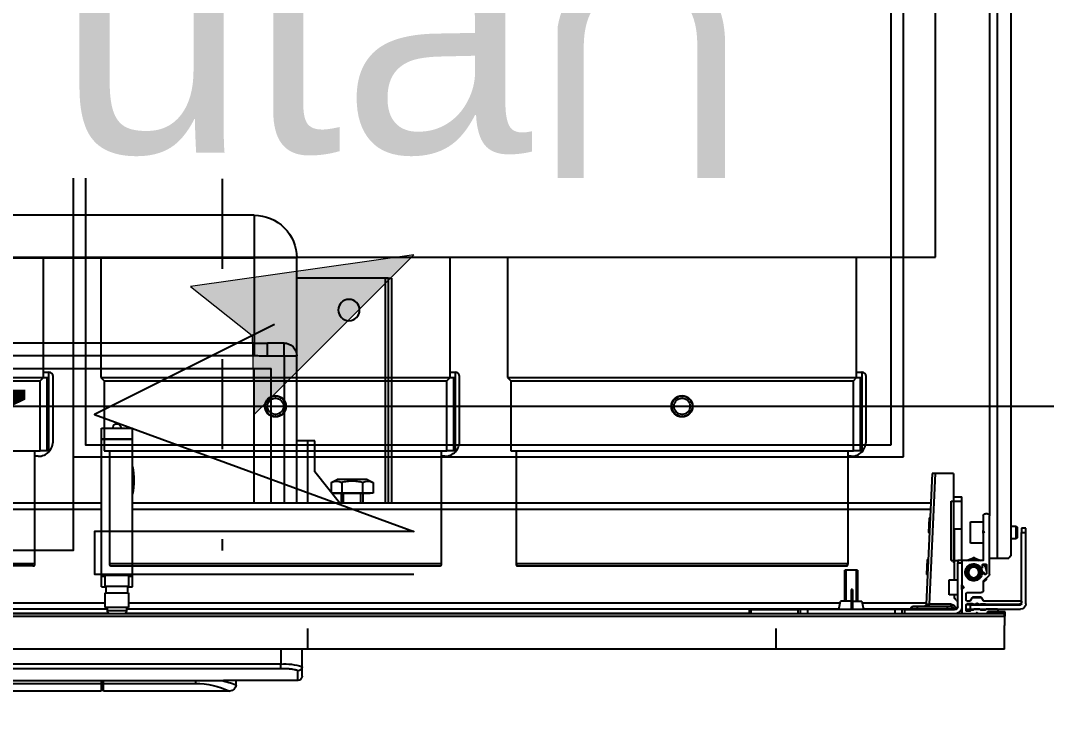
# Model space of a CAD drawing. Header units: millimetres. Extents: x 459337 to 526921, y -375392 to -289779.
# Drawn here: x 470349 to 470831, y -328695.9 to -328372.3 of the extents above; entities that cross this region are included whole.
import ezdxf
from ezdxf import colors
from ezdxf.entities.mleader import LeaderData, LeaderLine
from ezdxf.math import Vec2, Vec3

# ---------------------------------------------------------------- set-up
doc = ezdxf.new("R2010")
doc.units = ezdxf.units.MM
for name, pattern in [('prlm_ef', [0.165, 0.1, -0.065]), ('prlm_gaz', [36, 24, -3, 0, -3, 0, -3, 0, -3]), ('prlm_vmc', [0.282222, 0.141111, -0.141111])]:
    doc.linetypes.add(name, pattern=pattern)
doc.layers.add('_GAZELEC-BOITE INCORPO', color=36, linetype='Continuous', lineweight=18)
doc.layers.add('_GAZELEC-RESERVATION', color=1, linetype='Continuous', lineweight=18)
for name, color, linetype in [('_GAZELEC-EAU CHAUDE', 1, 'Continuous'), ('prlm-CHAUFF', 30, 'Continuous'), ('prlm-EAU-EF', 161, 'Continuous'), ('prlm-ELEC-CFO', 201, 'Continuous'), ('prlm-GAZ', 20, 'Continuous'), ('prlm-MOD', 64, 'Continuous')]:
    doc.layers.add(name, color=color, linetype=linetype)
doc.styles.add('Arial', font='arial.ttf')
doc.styles.add('prlm-chauff', font='trebucbi.ttf', dxfattribs={"height": 18})
doc.styles.add('prlm-elec-cfo', font='comic.ttf', dxfattribs={"height": 12})
doc.styles.get("Standard").update_dxf_attribs({"font": 'arial.ttf'})
doc.dimstyles.new('200', dxfattribs={"dimtxt": 150, "dimasz": 25, "dimexe": 50, "dimexo": 50, "dimgap": 20, "dimtad": 1, "dimdec": 0, "dimlfac": 0.1, "dimdsep": 46, "dimtxsty": 'Arial', "dimblk1": 'DOTBLANK', "dimblk2": 'DOTBLANK', "dimsah": 1, "dimcen": 25, "dimclrd": 5, "dimclre": 5, "dimadec": 0, "dimazin": 0, "dimtfac": 1, "dimtdec": 0, "dimtmove": 0, "dimatfit": 3, "dimldrblk": 'DOTBLANK', "dimfxl": 50, "dimtolj": 1, "dimtzin": 0, "dimarcsym": 0})

# ---------------------------------------------------------------- blocks, each defined once
blk = doc.blocks.new('MTI900_Alu_390')
at = {"layer": 'prlm-MOD', "color": 1, "linetype": 'Continuous'}
for p, q in [((-4.405, -0.415), (-4.405, -3.465)), ((-4.34, -0.405), (-4.34, -3.475)), ((-4.305, -0.6), (-4.305, -3.277)), ((-0.85, -1.865), (0.85, -1.865)), ((-0.85, -1.865), (-0.85, -2.065)), ((-1.05, -2.525), (-1.05, -2.065)), ((-1.05, -2.065), (-0.85, -2.065)), ((0.85, -2.065), (-0.85, -2.065)), ((-0.85, -2.065), (-0.85, -2.465)), ((-1.495, -2.16), (-1.495, -3.215)), ((-1.48, -2.16), (-1.495, -2.16)), ((-1.48, -2.16), (-1.48, -3.215)), ((-1.48, -2.16), (-1.465, -2.16)), ((-1.465, -2.16), (-1.05, -2.16)), ((-1.465, -2.16), (-1.465, -3.215)), ((-0.99, -2.465), (-0.9124, -2.465)), ((-0.99, -2.525), (-0.99, -2.465)), ((-0.85, -2.465), (-0.9124, -2.465)), ((-0.9124, -2.525), (-0.9124, -2.465)), ((-0.85, -2.465), (0.85, -2.465)), ((-0.85, -2.465), (-0.85, -2.5242)), ((-1.05, -3.215), (-1.05, -2.525)), ((-0.99, -2.525), (-1.05, -2.525)), ((-0.99, -2.525), (-0.99, -3.215)), ((-0.9124, -2.525), (-0.99, -2.525)), ((0.85, -2.5242), (-0.85, -2.5242)), ((0.93, -2.585), (-0.93, -2.585)), ((-0.93, -3.215), (-0.93, -2.585)), ((-0.85, -3.215), (-0.85, -2.585)), ((-0.2775, -2.915), (-0.2775, -2.865)), ((-0.1325, -2.865), (-0.2775, -2.865)), ((-0.1325, -2.915), (-0.1325, -2.865)), ((-1.1342, -2.925), (-1.1, -2.925)), ((-1.1342, -3.0705), (-1.1342, -2.925)), ((-1.1, -2.925), (-1.1, -3.215)), ((-1.1, -2.925), (-1.05, -2.925)), ((-0.1325, -2.915), (-0.2775, -2.915)), ((-0.2775, -2.9175), (-0.2775, -2.915)), ((-0.2775, -2.9175), (-0.1325, -2.9175)), ((-0.2775, -3.5575), (-0.2775, -2.9175)), ((-0.1325, -2.9175), (-0.1325, -2.915)), ((-0.1325, -3.5575), (-0.1325, -2.9175)), ((-4.1351, -3.077), (-4.136, -3.497)), ((-4.1351, -3.077), (-4.05, -3.077)), ((-4.0221, -3.692), (-4.05, -3.077)), ((-4.05, -3.077), (-4.035, -3.077)), ((-4.035, -3.077), (-4.0071, -3.6913)), ((-1.2504, -3.215), (-1.1342, -3.0705)), ((-1.38, -3.106), (-1.4081, -3.1204)), ((-1.4081, -3.1204), (-1.4081, -3.17)), ((-1.38, -3.106), (-1.24, -3.106)), ((-1.3591, -3.1204), (-1.3591, -3.17)), ((-1.2609, -3.1204), (-1.2609, -3.17)), ((-1.2119, -3.1204), (-1.24, -3.106)), ((-1.2119, -3.1204), (-1.2119, -3.1671)), ((-1.4081, -3.17), (-1.3836, -3.17)), ((-1.395, -3.17), (-1.395, -3.172)), ((-1.395, -3.172), (-1.225, -3.172)), ((-1.3836, -3.17), (-1.3591, -3.17)), ((-1.36, -3.172), (-1.36, -3.215)), ((-1.3591, -3.17), (-1.31, -3.17)), ((-1.3508, -3.215), (-1.3508, -3.172)), ((-1.31, -3.17), (-1.2609, -3.17)), ((-1.2692, -3.215), (-1.2692, -3.172)), ((-1.2609, -3.17), (-1.2364, -3.17)), ((-1.26, -3.215), (-1.26, -3.172)), ((-1.2364, -3.17), (-1.2142, -3.17)), ((-1.225, -3.172), (-1.225, -3.17)), ((-4.175, -3.207), (-4.175, -3.187)), ((-4.1353, -3.187), (-4.175, -3.187)), ((-4.175, -3.337), (-4.175, -3.207)), ((-4.125, -3.207), (-4.175, -3.207)), ((-4.125, -3.487), (-4.125, -3.207)), ((-0.2775, -3.215), (-4.0287, -3.215)), ((4.0287, -3.215), (-0.1325, -3.215)), ((-4.305, -3.5528), (-4.305, -3.277)), ((-4.295, -3.267), (-4.285, -3.267)), ((-4.275, -3.277), (-4.275, -3.3458)), ((-0.2775, -3.245), (-4.0274, -3.245)), ((4.0274, -3.245), (-0.1325, -3.245)), ((-4.43, -3.325), (-4.435, -3.33)), ((-4.43, -3.385), (-4.43, -3.325)), ((-4.405, -3.325), (-4.43, -3.325)), ((-4.215, -3.305), (-4.275, -3.305)), ((-4.215, -3.405), (-4.215, -3.305)), ((-4.0205, -3.2854), (-4.0255, -3.2857)), ((-4.0205, -3.2854), (-4.0173, -3.3556)), ((-4.475, -3.355), (-4.475, -3.335)), ((-4.475, -3.335), (-4.455, -3.335)), ((-4.475, -3.69), (-4.475, -3.355)), ((-4.455, -3.355), (-4.475, -3.355)), ((-4.455, -3.335), (-4.455, -3.355)), ((-4.455, -3.69), (-4.455, -3.355)), ((-4.435, -3.33), (-4.435, -3.38)), ((-4.2759, -3.3479), (-4.2779, -3.3499)), ((-4.2779, -3.3541), (-4.2759, -3.3561)), ((-4.275, -3.3582), (-4.275, -3.3458)), ((-4.275, -3.3582), (-4.275, -3.484)), ((-4.175, -3.487), (-4.175, -3.337)), ((-4.14, -3.337), (-4.175, -3.337)), ((-4.14, -3.487), (-4.14, -3.337)), ((-4.0223, -3.3558), (-4.0173, -3.3556)), ((-4.435, -3.38), (-4.43, -3.385)), ((-4.43, -3.385), (-4.405, -3.385)), ((-4.275, -3.405), (-4.215, -3.405)), ((-4.405, -3.465), (-4.395, -3.475)), ((-4.34, -3.475), (-4.395, -3.475)), ((-4.305, -3.475), (-4.34, -3.475)), ((-4.29, -3.5066), (-4.2854, -3.504)), ((-4.29, -3.507), (-4.29, -3.549)), ((-4.274, -3.504), (-4.287, -3.504)), ((-4.272, -3.487), (-4.178, -3.487)), ((-4.271, -3.518), (-4.271, -3.507)), ((-4.24, -3.4778), (-4.23, -3.472)), ((-4.23, -3.472), (-4.22, -3.4778)), ((-4.175, -3.49), (-4.175, -3.487)), ((-4.175, -3.487), (-4.155, -3.487)), ((-4.175, -3.49), (-4.175, -3.6008)), ((-4.155, -3.497), (-4.175, -3.497)), ((-4.14, -3.487), (-4.155, -3.487)), ((-4.155, -3.487), (-4.155, -3.497)), ((-4.155, -3.702), (-4.155, -3.497)), ((-4.125, -3.487), (-4.14, -3.487)), ((-4.14, -3.577), (-4.14, -3.487)), ((-4.136, -3.497), (-4.14, -3.4972)), ((-4.0116, -3.4816), (-4.0166, -3.4819)), ((-4.0116, -3.4816), (-4.0084, -3.5518)), ((-4.2769, -3.5821), (-4.3041, -3.5549)), ((-4.287, -3.552), (-4.282, -3.552)), ((-4.279, -3.549), (-4.279, -3.545)), ((-4.276, -3.542), (-4.2729, -3.542)), ((-4.2657, -3.521), (-4.268, -3.521)), ((-4.195, -3.5614), (-4.195, -3.5226)), ((-4.0134, -3.552), (-4.0084, -3.5518)), ((-3.685, -3.532), (-3.625, -3.532)), ((-3.685, -3.532), (-3.685, -3.677)), ((-3.6789, -3.677), (-3.6789, -3.532)), ((-3.6311, -3.677), (-3.6311, -3.532)), ((-3.625, -3.677), (-3.625, -3.532)), ((-0.2775, -3.5575), (-0.1325, -3.5575)), ((-0.2775, -3.56), (-0.2775, -3.5575)), ((-0.2775, -3.61), (-0.2775, -3.56)), ((-0.26, -3.56), (-0.2775, -3.56)), ((-0.26, -3.5575), (-0.26, -3.6075)), ((-0.15, -3.6075), (-0.15, -3.5575)), ((-0.1325, -3.56), (-0.15, -3.56)), ((-0.1325, -3.56), (-0.1325, -3.5575)), ((-0.1325, -3.61), (-0.1325, -3.56)), ((-4.2906, -3.577), (-4.2906, -3.5684)), ((-4.2806, -3.5828), (-4.2906, -3.577)), ((-4.276, -3.627), (-4.276, -3.5842)), ((-4.1759, -3.6029), (-4.1829, -3.6099)), ((-4.1829, -3.6141), (-4.1759, -3.6211)), ((-4.175, -3.6232), (-4.175, -3.6008)), ((-4.115, -3.577), (-4.155, -3.577)), ((-4.115, -3.647), (-4.115, -3.577)), ((-0.255, -3.61), (-0.2775, -3.61)), ((-0.15, -3.6075), (-0.26, -3.6075)), ((-0.255, -3.6075), (-0.255, -3.6375)), ((-0.155, -3.6375), (-0.155, -3.6075)), ((-0.1325, -3.61), (-0.155, -3.61)), ((-4.198, -3.637), (-4.266, -3.637)), ((-4.2654, -3.662), (-4.2246, -3.662)), ((-4.263, -3.657), (-4.265, -3.659)), ((-4.225, -3.659), (-4.265, -3.659)), ((-4.265, -3.659), (-4.265, -3.662)), ((-4.227, -3.657), (-4.263, -3.657)), ((-4.2607, -3.657), (-4.2607, -3.662)), ((-4.2293, -3.657), (-4.2293, -3.662)), ((-4.225, -3.659), (-4.227, -3.657)), ((-4.225, -3.662), (-4.225, -3.659)), ((-4.195, -3.674), (-4.195, -3.64)), ((-4.175, -3.6232), (-4.175, -3.734)), ((-4.155, -3.647), (-4.115, -3.647)), ((-4.14, -3.6567), (-4.14, -3.647)), ((-3.66, -3.6225), (-3.655, -3.6225)), ((-3.66, -3.6225), (-3.66, -3.6361)), ((-3.66, -3.6361), (-3.655, -3.6361)), ((-3.66, -3.6361), (-3.66, -3.717)), ((-3.655, -3.6225), (-3.655, -3.6361)), ((-3.655, -3.6361), (-3.655, -3.717)), ((-0.15, -3.6375), (-0.26, -3.6375)), ((-0.26, -3.6375), (-0.26, -3.7075)), ((-0.15, -3.7075), (-0.15, -3.6375)), ((-4.455, -3.682), (-4.455, -3.68)), ((-4.452, -3.677), (-4.2791, -3.677)), ((-4.215, -3.695), (-4.45, -3.695)), ((-4.2855, -3.692), (-4.445, -3.692)), ((-4.2653, -3.69), (-4.2827, -3.69)), ((-4.2766, -3.6757), (-4.2679, -3.6633)), ((-4.265, -3.69), (-4.265, -3.695)), ((-4.2521, -3.692), (-4.2625, -3.692)), ((-4.2607, -3.69), (-4.2607, -3.695)), ((-4.2471, -3.6871), (-4.2521, -3.692)), ((-4.2379, -3.692), (-4.2429, -3.6871)), ((-4.228, -3.692), (-4.2379, -3.692)), ((-4.2293, -3.69), (-4.2293, -3.695)), ((-4.2252, -3.69), (-4.198, -3.69)), ((-4.225, -3.695), (-4.225, -3.69)), ((-4.2221, -3.6633), (-4.2134, -3.6757)), ((-4.215, -3.715), (-4.215, -3.695)), ((-4.215, -3.695), (-4.195, -3.695)), ((-4.2109, -3.677), (-4.198, -3.677)), ((-4.195, -3.722), (-4.195, -3.693)), ((-4.125, -3.692), (-4.0221, -3.692)), ((-4.125, -3.702), (-4.125, -3.692)), ((-4.125, -3.702), (-4.105, -3.702)), ((-4.105, -3.702), (-3.965, -3.702)), ((-4.105, -3.702), (-4.105, -3.712)), ((-4.0071, -3.6913), (-4.0221, -3.692)), ((-4.022, -3.6925), (-4.0221, -3.692)), ((-3.7066, -3.685), (-4.0074, -3.685)), ((-4.0071, -3.6913), (-4.007, -3.6925)), ((-3.965, -3.702), (-3.945, -3.702)), ((-3.965, -3.702), (-3.965, -3.712)), ((-3.705, -3.677), (-3.713, -3.717)), ((-3.66, -3.677), (-3.705, -3.677)), ((-3.655, -3.677), (-3.605, -3.677)), ((-3.597, -3.717), (-3.605, -3.677)), ((-0.26, -3.685), (-3.6034, -3.685)), ((-0.26, -3.7075), (-0.15, -3.7075)), ((-0.25, -3.7075), (-0.25, -3.7225)), ((-0.16, -3.7225), (-0.16, -3.7075)), ((3.6044, -3.685), (-0.15, -3.685)), ((-4.215, -3.715), (-4.45, -3.715)), ((-4.378, -3.747), (-4.378, -3.727)), ((-4.378, -3.727), (-4.298, -3.727)), ((-4.375, -3.747), (-4.378, -3.747)), ((-4.375, -3.737), (4.375, -3.737)), ((-4.375, -3.747), (-4.375, -3.737)), ((4.375, -3.747), (-4.375, -3.747)), ((-4.375, -3.747), (-4.375, -3.792)), ((-4.345, -3.724), (-4.345, -3.718)), ((-4.342, -3.715), (-4.2885, -3.715)), ((-4.298, -3.727), (-4.342, -3.727)), ((-4.298, -3.727), (-4.298, -3.737)), ((-4.295, -3.734), (-4.295, -3.73)), ((-4.2826, -3.72), (-4.2654, -3.72)), ((-4.2651, -3.7161), (-4.269, -3.72)), ((-4.2618, -3.7161), (-4.2651, -3.7161)), ((-4.2595, -3.715), (-4.231, -3.715)), ((-4.2471, -3.7321), (-4.2521, -3.737)), ((-4.2414, -3.7335), (-4.2486, -3.7335)), ((-4.2379, -3.737), (-4.2429, -3.7321)), ((-4.2249, -3.7161), (-4.2287, -3.7161)), ((-4.2251, -3.72), (-4.215, -3.72)), ((-4.221, -3.72), (-4.2249, -3.7161)), ((-4.195, -3.715), (-4.215, -3.715)), ((-4.215, -3.72), (-4.215, -3.722)), ((-4.212, -3.725), (-4.198, -3.725)), ((-4.175, -3.737), (-4.175, -3.734)), ((-4.165, -3.737), (-4.165, -3.7265)), ((-3.9067, -3.717), (-4.14, -3.717)), ((-4.135, -3.717), (-4.135, -3.712)), ((-4.105, -3.712), (-4.135, -3.712)), ((-4.105, -3.712), (-4.105, -3.717)), ((-3.965, -3.712), (-4.105, -3.712)), ((-3.965, -3.717), (-3.965, -3.712)), ((-3.935, -3.712), (-3.965, -3.712)), ((-3.935, -3.712), (-3.935, -3.717)), ((-3.935, -3.715), (-3.7126, -3.715)), ((-3.9067, -3.737), (-3.9067, -3.717)), ((-3.9067, -3.717), (-3.8932, -3.717)), ((-3.8932, -3.717), (-3.86, -3.717)), ((-3.8932, -3.717), (-3.8932, -3.737)), ((-3.86, -3.717), (-3.45, -3.717)), ((-3.86, -3.717), (-3.86, -3.737)), ((-3.5974, -3.715), (-0.25, -3.715)), ((-3.45, -3.717), (-3.45, -3.737)), ((-3.45, -3.717), (-3.4168, -3.717)), ((-3.4168, -3.737), (-3.4168, -3.717)), ((-3.4168, -3.717), (-3.4033, -3.717)), ((-3.185, -3.717), (-3.4033, -3.717)), ((-3.4033, -3.717), (-3.4033, -3.737)), ((-3.185, -3.717), (-3.175, -3.717)), ((-3.185, -3.737), (-3.185, -3.717)), ((-3.175, -3.717), (-3.175, -3.737)), ((-3.175, -3.735), (-0.2433, -3.735)), ((-0.25, -3.7225), (-0.16, -3.7225)), ((-0.1667, -3.735), (3.175, -3.735)), ((-0.16, -3.715), (3.5984, -3.715)), ((-4.375, -3.902), (-4.375, -3.792)), ((-4.375, -3.902), (4.375, -3.902)), ((-1.075, -3.9853), (-1.075, -3.902)), ((-0.975, -3.902), (-0.975, -3.973)), ((-1.075, -4.03), (-1.075, -3.9853)), ((-0.975, -3.973), (0.975, -3.973)), ((-0.975, -3.9928), (-0.975, -3.973)), ((0.975, -3.9928), (-0.975, -3.9928)), ((-1.055, -4.05), (-1.055, -4.0051)), ((-1.055, -4.05), (-0.706, -4.05)), ((-0.765, -4.07), (-0.765, -4.05)), ((0.576, -4.0497), (-0.576, -4.0497)), ((-0.574, -4.0497), (-0.574, -4.0634)), ((-0.1416, -4.0634), (-0.574, -4.0634)), ((-0.1416, -4.0634), (-0.1416, -4.0497)), ((-0.1416, -4.1), (-0.1416, -4.0634)), ((-0.1307, -4.0497), (-0.1307, -4.0634)), ((0.574, -4.0634), (-0.1307, -4.0634)), ((-0.1307, -4.0634), (-0.1307, -4.1)), ((-0.735, -4.1), (-0.735, -4.1)), ((-0.735, -4.1), (-0.1416, -4.1)), ((-0.1307, -4.1), (0.735, -4.1))]:
    blk.add_line(p, q, dxfattribs=at)
at = {"layer": 'prlm-MOD', "color": 1, "ltscale": 50}
for points in [[(-3.3, -3.8058), (-3.3, -3.902)], [(-1.1, -3.8058), (-1.1, -3.902)]]:
    blk.add_lwpolyline(points, dxfattribs=at)
at = {"layer": 'prlm-MOD', "color": 1, "linetype": 'Continuous'}
for centre, radius in [((-1.295, -2.31), 0.05), ((-4.23, -3.542), 0.035), ((-4.23, -3.542), 0.03), ((-4.23, -3.542), 0.025)]:
    blk.add_circle(centre, radius, dxfattribs=at)
for centre, radius, start, end in [((-0.85, -2.065), 0.2, 90, 180), ((-0.99, -2.525), 0.06, 90, 180), ((-0.205, -2.865), 0.02, 0, 180), ((0, -3.11), 0.285, 166.8264, 193.1736), ((-1.3836, -3.1624), 0.0487, 59.7422, 120.2578), ((-1.2364, -3.1624), 0.0487, 59.7422, 120.2578), ((-4.295, -3.277), 0.01, 90, 180), ((-4.285, -3.277), 0.01, 0, 90), ((-4.2758, -3.352), 0.003, 135, 225), ((-4.278, -3.3458), 0.003, 315, 0), ((-4.278, -3.3582), 0.003, 0, 45), ((-4.287, -3.507), 0.003, 90, 180), ((-4.23, -3.542), 0.06, 140.7035, 188.509), ((-4.23, -3.542), 0.065, 144.2242, 157.3801), ((-4.272, -3.484), 0.003, 180, 270), ((-4.274, -3.507), 0.003, 0, 90), ((-4.268, -3.518), 0.003, 180, 270), ((-4.23, -3.542), 0.04, 184.0006, 146.0728), ((-4.23, -3.542), 0.065, 57.7958, 122.2042), ((-4.23, -3.542), 0.06, 66.4435, 113.5565), ((-4.178, -3.49), 0.003, 0, 90), ((-4.302, -3.5528), 0.003, 180, 225), ((-4.287, -3.549), 0.003, 180, 270), ((-4.282, -3.549), 0.003, 270, 0), ((-4.276, -3.545), 0.003, 90, 180), ((-4.2729, -3.545), 0.003, 4.0006, 90), ((-4.23, -3.542), 0.04, 146.0728, 184.0006), ((-4.2657, -3.518), 0.003, 270, 326.0728), ((-4.23, -3.542), 0.065, 206.162, 224.9525), ((-4.279, -3.5842), 0.003, 0, 45), ((-4.1808, -3.612), 0.003, 135, 225), ((-4.178, -3.6008), 0.003, 315, 0), ((-4.266, -3.627), 0.01, 180, 270), ((-4.2654, -3.665), 0.003, 90, 145.008), ((-4.2246, -3.665), 0.003, 34.992, 90), ((-4.198, -3.64), 0.003, 0, 90), ((-4.178, -3.6232), 0.003, 0, 45), ((-4.16, -3.6567), 0.02, 309.8841, 0), ((-4.45, -3.69), 0.025, 180, 270), ((-4.452, -3.68), 0.003, 90, 180), ((-4.445, -3.682), 0.01, 180, 270), ((-4.45, -3.69), 0.005, 180, 270), ((-4.2827, -3.693), 0.003, 90, 160.5288), ((-4.2791, -3.674), 0.003, 270, 325.008), ((-4.2653, -3.693), 0.003, 19.4712, 90), ((-4.245, -3.6892), 0.003, 45, 135), ((-4.2252, -3.693), 0.003, 90, 160.5288), ((-4.2109, -3.674), 0.003, 214.992, 270), ((-4.198, -3.674), 0.003, 270, 0), ((-4.198, -3.693), 0.003, 0, 90), ((-4.14, -3.702), 0.035, 180, 270), ((-4.1151, -3.7104), 0.05, 129.8841, 142.9139), ((-4.14, -3.702), 0.015, 180, 270), ((-4.125, -3.712), 0.02, 90, 192.412), ((-4.125, -3.712), 0.01, 90, 180), ((-3.997, -3.692), 0.01, 182.6026, 270), ((-3.945, -3.712), 0.01, 0, 90), ((-4.342, -3.718), 0.003, 90, 180), ((-4.342, -3.724), 0.003, 180, 270), ((-4.298, -3.73), 0.003, 0, 90), ((-4.292, -3.734), 0.003, 180, 270), ((-4.2885, -3.718), 0.003, 9.5941, 90), ((-4.2826, -3.717), 0.003, 189.5941, 270), ((-4.2654, -3.717), 0.003, 270, 350.4059), ((-4.275, -3.715), 0.01, 353.9388, 0), ((-4.2595, -3.718), 0.003, 90, 170.4059), ((-4.245, -3.7342), 0.003, 45, 135), ((-4.231, -3.718), 0.003, 9.5941, 90), ((-4.2251, -3.717), 0.003, 189.5941, 270), ((-4.215, -3.715), 0.01, 180, 186.0612), ((-4.212, -3.722), 0.003, 180, 270), ((-4.198, -3.722), 0.003, 270, 0), ((-4.178, -3.734), 0.003, 270, 0), ((-0.235, -3.7225), 0.015, 180, 255.1649), ((-0.175, -3.7225), 0.015, 284.8351, 0), ((-0.9965, -4.212), 0.2399, 84.8699, 109.1091), ((-1.055, -4.03), 0.02, 180, 270), ((-0.5689, -4.6164), 0.5805, 102.5837, 109.7412), ((-0.735, -4.07), 0.03, 180, 270), ((-0.5689, -4.4578), 0.3944, 90.7355, 114.8981)]:
    blk.add_arc(centre, radius, start, end, dxfattribs=at)
for centre, major_axis, ratio, start_param, end_param in [((-4.022, -3.6931), (0.015, 0.0007), 0.045361, 0, 1.568734), ((-3.997, -3.692), (0.025, 0), 0.4, 3.187016, 4.712389), ((-1.055, -3.9853), (0.02, 0), 0.989815, 3.141593, 4.712389)]:
    blk.add_ellipse(centre, major_axis=major_axis, ratio=ratio, start_param=start_param, end_param=end_param, dxfattribs=at)
for points, knots in [([(-0.85, -2.5242), (-0.8604, -2.5242), (-0.8708, -2.5243), (-0.8916, -2.5247), (-0.902, -2.525), (-0.9124, -2.525)], [0, 0, 0, 0, 0.5, 0.5, 1, 1, 1, 1]), ([(-1.3591, -3.1204), (-1.3511, -3.1183), (-1.343, -3.1166), (-1.3306, -3.1149), (-1.3265, -3.1144), (-1.3182, -3.1138), (-1.3141, -3.1137), (-1.3017, -3.1137), (-1.2935, -3.1143), (-1.2772, -3.1166), (-1.269, -3.1183), (-1.2609, -3.1204)], [0, 0, 0, 0, 0.25, 0.25, 0.375, 0.375, 0.5, 0.5, 0.75, 0.75, 1, 1, 1, 1]), ([(-0.975, -3.9928), (-0.9803, -3.9928), (-0.9856, -3.9929), (-0.996, -3.9932), (-1.0011, -3.9934), (-1.0083, -3.9939), (-1.0107, -3.9941), (-1.0153, -3.9945), (-1.0176, -3.9947), (-1.0241, -3.9955), (-1.0281, -3.996), (-1.0355, -3.9972), (-1.0388, -3.9978), (-1.0446, -3.9991), (-1.047, -3.9998), (-1.05, -4.0009), (-1.0509, -4.0013), (-1.0524, -4.0021), (-1.053, -4.0024), (-1.0545, -4.0036), (-1.055, -4.0043), (-1.055, -4.0051)], [0, 0, 0, 0, 0.125, 0.125, 0.25, 0.25, 0.3125, 0.3125, 0.375, 0.375, 0.5, 0.5, 0.625, 0.625, 0.75, 0.75, 0.8125, 0.8125, 0.875, 0.875, 1, 1, 1, 1]), ([(-0.576, -4.0497), (-0.5891, -4.0497), (-0.6021, -4.0497), (-0.6211, -4.0498), (-0.6274, -4.0498), (-0.6399, -4.0498), (-0.6461, -4.0498), (-0.6642, -4.0499), (-0.6756, -4.0499), (-0.6918, -4.05), (-0.6971, -4.05), (-0.7038, -4.05), (-0.7053, -4.05), (-0.7068, -4.05)], [0, 0, 0, 0, 0.125, 0.125, 0.1875, 0.1875, 0.25, 0.25, 0.375, 0.375, 0.4375, 0.4375, 0.4568651, 0.4568651, 0.4568651, 0.4568651])]:
    blk.add_open_spline(points, degree=3, knots=knots, dxfattribs=at)
blk = doc.blocks.new('xi.thema+')
at = {"layer": 'prlm-CHAUFF', "color": 7, "linetype": 'prlm_vmc', "ltscale": 30}
blk.add_lwpolyline([(-27.9, 0), (-27.9, 34.4)], dxfattribs=at)
at = {"layer": 'prlm-CHAUFF', "color": 0}
blk.add_lwpolyline([(-20.9, 0), (-20.9, 34.4), (20.9, 34.4), (20.9, 0)], close=True, dxfattribs=at)
at = {"layer": 'prlm-CHAUFF', "color": 0, "insert": (0, 25.539), "char_height": 8, "width": 7.19706, "attachment_point": 5, "style": 'prlm-chauff'}
blk.add_mtext('thema+', dxfattribs=at)
blk = doc.blocks.new('xi.uta-yzen-g')
at = {"layer": 'prlm-CHAUFF', "ltscale": 50}
for p, q in [((-36.4, 35.02), (-20.8, 35.02)), ((-36.4, 35.02), (-36.4, 29.72)), ((-20.9, 35.12), (-36.3, 35.12)), ((-20.8, 29.72), (-20.8, 35.02)), ((-17.3, 35.02), (-1.7, 35.02)), ((-17.3, 35.02), (-17.3, 29.72)), ((-1.8, 35.12), (-17.2, 35.12)), ((-1.7, 29.72), (-1.7, 35.02)), ((1.8, 35.02), (17.4, 35.02)), ((1.8, 35.02), (1.8, 29.72)), ((1.9, 35.12), (17.3, 35.12)), ((-36.55, 29.97), (-36.4, 29.97)), ((-17.45, 29.97), (-17.3, 29.97)), ((1.65, 29.97), (1.8, 29.97)), ((-37.056, 29.72), (-36.65, 29.72)), ((-37.056, 29.72), (-37.056, 26.02)), ((-37, 29.72), (-37, 26.27)), ((-36.98, 29.72), (-36.98, 26.27)), ((-20.55, 29.72), (-36.65, 29.72)), ((-36.65, 29.72), (-36.65, 26.42)), ((-20.55, 26.42), (-20.55, 29.72)), ((-17.956, 29.72), (-17.55, 29.72)), ((-17.956, 29.72), (-17.956, 26.02)), ((-17.9, 29.72), (-17.9, 26.27)), ((-17.88, 29.72), (-17.88, 26.27)), ((-1.45, 29.72), (-17.55, 29.72)), ((-17.55, 29.72), (-17.55, 26.42)), ((-1.45, 26.42), (-1.45, 29.72)), ((1.144, 29.72), (1.55, 29.72)), ((1.144, 29.72), (1.144, 26.02)), ((1.2, 29.72), (1.2, 26.27)), ((1.22, 29.72), (1.22, 26.27)), ((17.65, 29.72), (1.55, 29.72)), ((1.55, 29.72), (1.55, 26.42)), ((-37.25, 29.216), (-37.25, 26.22)), ((-18.15, 29.216), (-18.15, 26.22)), ((0.95, 29.216), (0.95, 26.22)), ((-37, 28.42), (-36.98, 28.42)), ((-36.98, 28.07), (-37, 28.07)), ((-17.9, 28.42), (-17.88, 28.42)), ((-17.88, 28.07), (-17.9, 28.07)), ((1.2, 28.42), (1.22, 28.42)), ((1.22, 28.07), (1.2, 28.07)), ((-37, 27.693), (-36.98, 27.693)), ((-17.9, 27.693), (-17.88, 27.693)), ((1.2, 27.693), (1.22, 27.693)), ((-36.98, 27.343), (-37, 27.343)), ((-37, 27.293), (-36.98, 27.293)), ((-36.98, 27.193), (-37, 27.193)), ((-17.88, 27.343), (-17.9, 27.343)), ((-17.9, 27.293), (-17.88, 27.293)), ((-17.88, 27.193), (-17.9, 27.193)), ((1.22, 27.343), (1.2, 27.343)), ((1.2, 27.293), (1.22, 27.293)), ((1.22, 27.193), (1.2, 27.193)), ((-36.98, 26.27), (-37, 26.27)), ((-36.8, 26.27), (-36.98, 26.27)), ((-36.65, 26.42), (-36.8, 26.27)), ((-20.4, 26.27), (-36.8, 26.27)), ((-36.8, 26.27), (-36.8, 20.62)), ((-20.55, 26.42), (-36.65, 26.42)), ((-20.4, 26.27), (-20.55, 26.42)), ((-20.4, 20.62), (-20.4, 26.27)), ((-17.88, 26.27), (-17.9, 26.27)), ((-17.7, 26.27), (-17.88, 26.27)), ((-17.55, 26.42), (-17.7, 26.27)), ((-1.3, 26.27), (-17.7, 26.27)), ((-17.7, 26.27), (-17.7, 20.62)), ((-1.45, 26.42), (-17.55, 26.42)), ((-1.3, 26.27), (-1.45, 26.42)), ((-1.3, 20.62), (-1.3, 26.27)), ((1.22, 26.27), (1.2, 26.27)), ((1.4, 26.27), (1.22, 26.27)), ((1.55, 26.42), (1.4, 26.27)), ((17.8, 26.27), (1.4, 26.27)), ((1.4, 26.27), (1.4, 20.62)), ((17.65, 26.42), (1.55, 26.42)), ((-36.8, 26.02), (-37.05, 26.02)), ((-17.7, 26.02), (-17.95, 26.02)), ((1.4, 26.02), (1.15, 26.02))]:
    blk.add_line(p, q, dxfattribs=at)
for points in [[(-39, 30), (-39, 0), (0, 0), (0, 30)], [(-38.429, 29.429), (-38.429, 0.571), (-0.571, 0.571), (-0.571, 29.429)], [(-40.5, 20.62), (-40.5, 3.9), (40.5, 3.9), (40.5, 20.62)]]:
    blk.add_lwpolyline(points, close=True, dxfattribs=at)
for centre, radius in [((-28.6, 27.62), 0.5), ((-28.6, 27.62), 0.48), ((-28.6, 27.62), 0.38), ((-9.5, 27.62), 0.5), ((-9.5, 27.62), 0.48), ((-9.5, 27.62), 0.38)]:
    blk.add_circle(centre, radius, dxfattribs=at)
for centre, radius, start, end in [((-36.3, 35.02), 0.1, 90, 180), ((-20.9, 35.02), 0.1, 0, 90), ((-17.2, 35.02), 0.1, 90, 180), ((-1.8, 35.02), 0.1, 0, 90), ((1.9, 35.02), 0.1, 90, 180), ((-36.55, 29.27), 0.7, 90, 136.2731), ((-17.45, 29.27), 0.7, 90, 136.2731), ((1.65, 29.27), 0.7, 90, 136.2731), ((-36.475, 29.24), 0.776, 138.5248, 181.7675), ((-17.375, 29.24), 0.776, 138.5248, 181.7675), ((1.725, 29.24), 0.776, 138.5248, 181.7675), ((-37.05, 26.22), 0.2, 180, 268.3239), ((-17.95, 26.22), 0.2, 180, 268.3239), ((1.15, 26.22), 0.2, 180, 268.3239), ((-37.05, 26.22), 0.2, 268.3239, 270), ((-17.95, 26.22), 0.2, 268.3239, 270), ((1.15, 26.22), 0.2, 268.3239, 270)]:
    blk.add_arc(centre, radius, start, end, dxfattribs=at)
for centre, major_axis, ratio, start_param, end_param in [((-36.55, 28.959), (-0.45, 0), 0.974723, 5.983927, 6.283185), ((-17.45, 28.959), (-0.45, 0), 0.974723, 5.983927, 6.283185), ((1.65, 28.959), (-0.45, 0), 0.974723, 5.983927, 6.283185), ((-36.55, 28.603), (-0.45, 0), 0.974723, 5.983927, 6.283185), ((-35.75, 28.603), (-1.25, 0), 0.146694, 0, 0.179125), ((-17.45, 28.603), (-0.45, 0), 0.974723, 5.983927, 6.283185), ((-16.65, 28.603), (-1.25, 0), 0.146694, 0, 0.179125), ((1.65, 28.603), (-0.45, 0), 0.974723, 5.983927, 6.283185), ((2.45, 28.603), (-1.25, 0), 0.146694, 0, 0.179125)]:
    blk.add_ellipse(centre, major_axis=major_axis, ratio=ratio, start_param=start_param, end_param=end_param, dxfattribs=at)
for points in [[(-36.982, 29.391), (-36.986, 29.379), (-36.989, 29.366), (-36.997, 29.324), (-37, 29.294), (-37, 29.265)], [(-17.882, 29.391), (-17.886, 29.379), (-17.889, 29.366), (-17.897, 29.324), (-17.9, 29.294), (-17.9, 29.265)], [(1.218, 29.391), (1.214, 29.379), (1.211, 29.366), (1.203, 29.324), (1.2, 29.294), (1.2, 29.265)]]:
    blk.add_open_spline(points, degree=3, knots=[0.8185803, 0.8185803, 0.8185803, 0.8185803, 0.875, 0.875, 1, 1, 1, 1], dxfattribs=at)
at = {"layer": 'prlm-CHAUFF', "ltscale": 50, "insert": (-31.697, 16.894), "char_height": 10, "width": 139.79252, "attachment_point": 1}
blk.add_mtext('UTA', dxfattribs=at)
blk = doc.blocks.new('xi.uta')
at = {"layer": 'prlm-ELEC-CFO', "lineweight": 5}
blk.add_hatch(color=0, dxfattribs=at).paths.add_polyline_path([(-3, 6), (-0.103, 3.699), (0, 0), (7.5, 7.5)])
at = {"layer": 'prlm-ELEC-CFO', "color": 0, "lineweight": 5, "flags": 128}
blk.add_lwpolyline([(-3, 6), (-0.103, 3.699), (0, 0), (7.5, 7.5)], close=True, dxfattribs=at)
at = {"layer": 'prlm-ELEC-CFO', "color": 0}
blk.add_lwpolyline([(0.955, 4.227), (-7.5, 0), (7.5, -5.5), (-7.5, -5.5), (-7.5, -7.5), (7.5, -7.5)], dxfattribs=at)
blk = doc.blocks.new('_DOTBLANK')
at = {"color": 0, "linetype": 'ByBlock'}
blk.add_line((-0.5, 0), (-1, 0), dxfattribs=at)
blk.add_circle((0, 0), 0.5, dxfattribs=at)
blk = doc.blocks.new('*D182')
at = {"layer": '_GAZELEC-BOITE INCORPO', "color": 5, "lineweight": -2, "transparency": 16777216}
for p, q in [((470286.31, -328353.34), (471085.48, -328353.34)), ((471035.48, -328378.34), (471035.48, -328528.33)), ((470286.36, -328553.33), (471085.48, -328553.33)), ((471035.48, -328553.33), (471035.48, -328835.25))]:
    blk.add_line(p, q, dxfattribs=at)
at = {"layer": '_GAZELEC-BOITE INCORPO', "color": 5, "lineweight": -2, "transparency": 16777216, "xscale": 25, "yscale": 25, "zscale": 25}
for p, rotation in [((471035.48, -328353.34), 90), ((471035.48, -328553.33), 270)]:
    blk.add_blockref('_DOTBLANK', p, dxfattribs=dict(at, rotation=rotation))
at = {"layer": '_GAZELEC-BOITE INCORPO', "color": 0, "transparency": 16777216, "insert": (470938.89, -328706.79), "char_height": 150, "attachment_point": 5, "rotation": 90, "style": 'Arial'}
blk.add_mtext('\\A1;20', dxfattribs=at)

msp = doc.modelspace()

# ---------------------------------------------------------------- block references
at = {"layer": 'prlm-CHAUFF', "xscale": 10, "yscale": 10, "zscale": 10, "rotation": 180.0001899573388}
msp.add_blockref('xi.thema+', (470164.834, -328277.257), dxfattribs=at)
at = {"layer": 'prlm-CHAUFF', "ltscale": 50, "xscale": 10, "yscale": 10, "zscale": 10, "rotation": 180.0001899573425}
msp.add_blockref('xi.uta-yzen-g', (470373.834, -328277.257), dxfattribs=at)
at = {"layer": 'prlm-ELEC-CFO', "xscale": 10, "yscale": 10, "zscale": 10}
msp.add_blockref('xi.uta', (470458.842, -328557.265), dxfattribs=at)
at = {"layer": 'prlm-MOD', "xscale": -99.99999999999972, "yscale": 99.99999999999974, "zscale": 99.99999999999963, "rotation": 0.0001153397702147174}
msp.add_blockref('MTI900_Alu_390', (470373.834, -328277.257), dxfattribs=at)

# ---------------------------------------------------------------- next in the draw order: texts
at = {"layer": 'prlm-ELEC-CFO', "lineweight": 20, "insert": (470477.851, -328375.162), "char_height": 120, "attachment_point": 5, "line_spacing_factor": 0.8, "style": 'prlm-elec-cfo', "bg_fill": 3, "box_fill_scale": 1.1, "bg_fill_color": 256, "bg_fill_transparency": 0}
msp.add_mtext('uta', dxfattribs=at)

# ---------------------------------------------------------------- next in the draw order: linework, layer by layer
at = {"layer": '_GAZELEC-EAU CHAUDE', "linetype": 'prlm_ef'}
for points in [[(470101.857, -328380.241), (470101.857, -328616.78), (470125.457, -329206.629), (470468.219, -330727.158), (470807.802, -331604.273), (471039.417, -332680.713), (470935.786, -333164.67), (470698.027, -333593.87), (470161.183, -333925.623), (469443.79, -334005.373), (469443.596, -334005.373)], [(470156.598, -328377.729), (470156.598, -328525), (470156.598, -328649.776), (470162.425, -328783.977), (470297.642, -329602.631), (471268.823, -331564.768), (471540.688, -332808.892), (471540.688, -333586.142), (471142.909, -334433.329), (470729.319, -334753.989), (470188.245, -334904.769), (470106.198, -334904.769)], [(470212.445, -328405.866), (470212.445, -328715.122), (470552.405, -329873.412), (472135.998, -331899.332), (472815.276, -333184.119), (472630.9, -333785.302), (471983.906, -334372.067), (471827.922, -334387.93)]]:
    msp.add_spline(points, degree=3, dxfattribs=at)
at = {"layer": 'prlm-EAU-EF', "linetype": 'prlm_ef'}
for points in [[(469572.993, -337120.515), (469335.594, -337099.481), (469100.966, -337026.245), (468890.368, -336894.625), (468711.97, -336677.055), (468604.678, -336334.418), (468573.733, -335153.239), (468573.733, -334029.221), (468573.733, -331833.481), (468573.733, -328302.037), (468573.733, -328082.03), (468775.501, -327093.926), (469280.924, -326240.351), (469867.228, -325654.047), (470514.237, -325071.542), (471689.302, -324046.483), (472199.628, -323566.429), (472410.488, -323479.113), (472698.284, -323458.233), (473088.66, -323458.233)], [(470038.59, -328378.811), (470038.59, -328599.276), (470038.59, -328856.539), (470050.089, -329204.148), (470086.23, -329827.562), (470373.34, -331076.55), (470572.363, -331873.332), (470469.19, -332290.713), (469886.702, -332498.015)]]:
    msp.add_spline(points, degree=3, dxfattribs=at)
for points, knots in [([(470061.857, -328380.124), (470061.638, -328454.931), (470061.417, -328529.843), (470062.052, -328656.993), (470062.604, -328709.163), (470064.56, -328813.549), (470065.965, -328865.769), (470069.891, -328970.218), (470072.414, -329022.448), (470077.789, -329109.749), (470080.261, -329144.819), (470085.196, -329206.087), (470087.508, -329232.287), (470092.534, -329284.652), (470095.247, -329310.821), (470103.976, -329389.277), (470110.581, -329441.515), (470132.651, -329597.96), (470150.373, -329701.902), (470211.781, -330012.135), (470263.708, -330216.836), (470336.931, -330458.992), (470349.69, -330499.818), (470376.693, -330583.581), (470390.981, -330626.498), (470415.034, -330696.592), (470424.58, -330723.883), (470443.964, -330778.292), (470453.799, -330805.408), (470483.669, -330886.541), (470504.07, -330940.342), (470566.232, -331101.284), (470608.952, -331207.967), (470670.733, -331363.091), (470689.831, -331411.158), (470719.718, -331487.183), (470730.592, -331515.013), (470751.273, -331568.412), (470761.091, -331593.968), (470790.164, -331670.439), (470809.194, -331721.551), (470857.03, -331855.477), (470884.728, -331938.64), (470933.213, -332105.563), (470953.997, -332189.321), (470982.099, -332339.189), (470991.334, -332405.29), (471001.942, -332537.28), (471003.317, -332603.168), (470999.473, -332679.27), (470998.829, -332689.672), (470997.305, -332710.483), (470996.426, -332720.891), (470993.444, -332752.114), (470990.997, -332772.931), (470982.341, -332835.347), (470974.817, -332876.914), (470960.22, -332943.283), (470954.158, -332968.176), (470934.359, -333042.632), (470919.007, -333091.97), (470898.475, -333150.284), (470895.077, -333159.722), (470888.15, -333178.531), (470884.619, -333187.906), (470873.812, -333215.922), (470866.325, -333234.457), (470842.932, -333289.511), (470826.097, -333325.475), (470789.54, -333395.27), (470769.818, -333429.099), (470727.085, -333493.993), (470704.075, -333525.056), (470672.75, -333562.085), (470666.163, -333569.609), (470652.714, -333584.449), (470645.855, -333591.763), (470624.89, -333613.388), (470610.396, -333627.381), (470565.49, -333668.072), (470533.656, -333693.483), (470466.905, -333740.788), (470431.989, -333762.68), (470359.815, -333802.862), (470322.558, -333821.151), (470265.137, -333845.975), (470245.559, -333853.873), (470209.465, -333867.44), (470192.995, -333873.26), (470165.001, -333882.542), (470153.518, -333886.178), (470130.488, -333893.133), (470118.938, -333896.453), (470084.19, -333905.965), (470060.891, -333911.706), (469979.878, -333929.683), (469921.551, -333939.167), (469803.852, -333953.183), (469744.481, -333957.713), (469625.159, -333963.482), (469565.21, -333964.721), (469497.727, -333965.218), (469490.245, -333965.261), (469477.431, -333965.316), (469472.099, -333965.334), (469462.76, -333965.356), (469458.753, -333965.363), (469451.931, -333965.37), (469449.117, -333965.372), (469445.4, -333965.373), (469444.502, -333965.373), (469443.597, -333965.373)], [0, 0, 0, 0, 224.4255237, 224.4255237, 380.3602404, 380.3602404, 536.2949571, 536.2949571, 692.1736287, 692.1736287, 796.8290425, 796.8290425, 875.0198775, 875.0198775, 953.2107124, 953.2107124, 1109.5923822, 1109.5923822, 1422.3557219, 1422.3557219, 2047.8824012, 2047.8824012, 2175.2722639, 2175.2722639, 2310.2629449, 2310.2629449, 2396.7270388, 2396.7270388, 2483.1911327, 2483.1911327, 2656.1193205, 2656.1193205, 3001.9756961, 3001.9756961, 3156.824968, 3156.824968, 3245.9198555, 3245.9198555, 3327.2783538, 3327.2783538, 3488.5924643, 3488.5924643, 3748.166944, 3748.166944, 4007.7414236, 4007.7414236, 4212.4958438, 4212.4958438, 4417.250264, 4417.250264, 4449.6806453, 4449.6806453, 4482.1110266, 4482.1110266, 4546.9717892, 4546.9717892, 4676.6933143, 4676.6933143, 4754.8132868, 4754.8132868, 4911.053232, 4911.053232, 4941.2856581, 4941.2856581, 4971.5180843, 4971.5180843, 5031.9829367, 5031.9829367, 5152.9126415, 5152.9126415, 5273.8423463, 5273.8423463, 5394.772051, 5394.772051, 5426.2138885, 5426.2138885, 5457.6557259, 5457.6557259, 5520.5394007, 5520.5394007, 5646.3067504, 5646.3067504, 5772.0741001, 5772.0741001, 5897.8414498, 5897.8414498, 5961.8731987, 5961.8731987, 6014.9726184, 6014.9726184, 6051.7099402, 6051.7099402, 6088.4472619, 6088.4472619, 6161.9219055, 6161.9219055, 6342.6158572, 6342.6158572, 6523.3098089, 6523.3098089, 6704.0037605, 6704.0037605, 6726.5347084, 6726.5347084, 6742.589062, 6742.589062, 6754.6536715, 6754.6536715, 6763.12878, 6763.12878, 6765.8437801, 6765.8437801, 6765.8437801, 6765.8437801]), ([(470116.598, -328377.838), (470116.639, -328393.132), (470116.681, -328408.415), (470116.768, -328454.234), (470116.779, -328484.74), (470116.613, -328522.488), (470116.572, -328529.762), (470116.478, -328544.351), (470116.427, -328551.661), (470116.286, -328573.636), (470116.208, -328588.346), (470116.219, -328615.007), (470116.279, -328626.938), (470116.511, -328645.412), (470116.62, -328651.935), (470116.899, -328664.964), (470117.068, -328671.472), (470117.652, -328690.978), (470118.146, -328703.958), (470119.346, -328730.914), (470120.066, -328744.886), (470121.355, -328767.675), (470121.882, -328776.505), (470123.529, -328802.971), (470124.711, -328820.624), (470127.258, -328855.95), (470128.622, -328873.622), (470133.002, -328926.65), (470136.305, -328962.019), (470147.493, -329068.07), (470156.655, -329138.697), (470174.203, -329248.751), (470181.201, -329288.419), (470204.346, -329406.926), (470222.643, -329485.272), (470248.902, -329578.919), (470253.645, -329595.248), (470268.344, -329644.079), (470278.761, -329676.388), (470300.716, -329740.544), (470312.256, -329772.392), (470348.402, -329867.304), (470374.533, -329929.735), (470449.046, -330095.576), (470500.393, -330197.72), (470608.237, -330399.615), (470664.735, -330499.369), (470778.935, -330697.98), (470836.638, -330796.839), (470949.34, -330995.119), (471004.339, -331094.539), (471107.766, -331295.361), (471156.193, -331396.761), (471207.978, -331520.234), (471216.321, -331540.677), (471231.094, -331577.971), (471237.593, -331594.797), (471250.307, -331628.57), (471256.522, -331645.513), (471274.751, -331696.506), (471286.352, -331730.721), (471319.585, -331833.967), (471339.65, -331903.602), (471395.594, -332119.449), (471425.404, -332267.838), (471455.947, -332458.018), (471461.997, -332498.375), (471479.038, -332619.706), (471488.918, -332700.936), (471499.547, -332799.908), (471501.386, -332817.519), (471504.952, -332852.718), (471506.675, -332870.308), (471511.626, -332923.05), (471514.632, -332958.17), (471522.414, -333063.374), (471525.955, -333133.302), (471527.894, -333272.571), (471526.293, -333341.911), (471518.889, -333442.401), (471515.841, -333473.84), (471508.749, -333531.439), (471504.949, -333557.621), (471496.11, -333609.879), (471491.07, -333635.974), (471474.108, -333714.025), (471460.346, -333765.749), (471417.895, -333899.951), (471385.258, -333981.34), (471307.895, -334137.631), (471263.17, -334212.532), (471195.153, -334307.153), (471176.898, -334331.012), (471144.843, -334370.334), (471131.396, -334386.126), (471099.627, -334421.817), (471081.067, -334441.494), (471042.87, -334479.737), (471023.233, -334498.302), (470962.789, -334552.276), (470920.445, -334585.967), (470850.84, -334635.234), (470824.809, -334652.428), (470778.469, -334680.943), (470758.415, -334692.635), (470715.342, -334716.399), (470692.245, -334728.364), (470645.42, -334751.041), (470621.691, -334761.751), (470549.715, -334791.813), (470500.677, -334809.097), (470401.336, -334837.2), (470351.033, -334848.021), (470289.76, -334856.672), (470279.003, -334858.022), (470246.713, -334861.561), (470225.16, -334863.236), (470198.373, -334864.426), (470193.134, -334864.616), (470181.536, -334864.943), (470175.148, -334865.059), (470162.301, -334865.193), (470155.844, -334865.212), (470136.375, -334865.165), (470123.265, -334864.998), (470108.934, -334864.803), (470107.839, -334864.788), (470106.744, -334864.773)], [0, 0, 0, 0, 45.8854871, 45.8854871, 137.6564613, 137.6564613, 159.5808, 159.5808, 181.5051387, 181.5051387, 225.353816, 225.353816, 260.6674278, 260.6674278, 279.868441, 279.868441, 299.0694541, 299.0694541, 337.4714805, 337.4714805, 378.9563425, 378.9563425, 405.2403917, 405.2403917, 457.80849, 457.80849, 510.3765883, 510.3765883, 615.5127848, 615.5127848, 825.785178, 825.785178, 944.8212701, 944.8212701, 1182.8934542, 1182.8934542, 1233.3534343, 1233.3534343, 1334.2733946, 1334.2733946, 1435.193355, 1435.193355, 1637.0332756, 1637.0332756, 1977.3181301, 1977.3181301, 2317.6029846, 2317.6029846, 2657.8878391, 2657.8878391, 2998.1726935, 2998.1726935, 3338.457548, 3338.457548, 3405.7165337, 3405.7165337, 3460.7217778, 3460.7217778, 3515.7270219, 3515.7270219, 3625.73751, 3625.73751, 3845.7584863, 3845.7584863, 4301.314365, 4301.314365, 4423.5979444, 4423.5979444, 4668.165103, 4668.165103, 4721.0619264, 4721.0619264, 4773.9587498, 4773.9587498, 4879.7523966, 4879.7523966, 5091.3396902, 5091.3396902, 5302.9269838, 5302.9269838, 5399.6005878, 5399.6005878, 5480.4974157, 5480.4974157, 5561.3942435, 5561.3942435, 5723.1878992, 5723.1878992, 5986.6162303, 5986.6162303, 6250.0445615, 6250.0445615, 6341.7271879, 6341.7271879, 6405.2505135, 6405.2505135, 6488.2945, 6488.2945, 6571.3384866, 6571.3384866, 6737.4264597, 6737.4264597, 6832.9885594, 6832.9885594, 6903.9052205, 6903.9052205, 6983.0776394, 6983.0776394, 7062.2500583, 7062.2500583, 7220.594896, 7220.594896, 7378.9397337, 7378.9397337, 7412.6197448, 7412.6197448, 7479.979767, 7479.979767, 7496.3551438, 7496.3551438, 7516.240165, 7516.240165, 7536.1251863, 7536.1251863, 7575.8952287, 7575.8952287, 7579.1796186, 7579.1796186, 7579.1796186, 7579.1796186]), ([(470172.458, -328404.868), (470171.129, -328458.107), (470169.792, -328511.611), (470169.403, -328589.117), (470169.493, -328612.924), (470170.223, -328657.058), (470170.779, -328677.372), (470172.094, -328709.432), (470172.669, -328721.161), (470174.016, -328744.606), (470174.787, -328756.323), (470177.388, -328791.458), (470179.503, -328814.858), (470186.951, -328884.967), (470193.387, -328931.585), (470219.647, -329088.13), (470245.729, -329197.224), (470310.073, -329411.874), (470348.336, -329517.431), (470412.483, -329671.659), (470434.908, -329722.226), (470473.349, -329804.207), (470488.809, -329836.038), (470529.774, -329917.7), (470555.797, -329967.023), (470609.455, -330064.167), (470637.091, -330111.991), (470722.262, -330253.468), (470782.058, -330345.13), (470934.037, -330563.615), (471028.97, -330688.341), (471227.03, -330933.731), (471330.158, -331054.396), (471542.181, -331295.771), (471651.077, -331416.48), (471872.254, -331662.046), (471984.535, -331786.901), (472113.867, -331934.78), (472130.413, -331953.771), (472163.44, -331991.907), (472179.922, -332011.054), (472229.15, -332068.729), (472261.678, -332107.49), (472345.978, -332210.681), (472396.698, -332275.616), (472491.881, -332406.91), (472536.343, -332473.27), (472608.218, -332593.894), (472637.264, -332647.943), (472688.061, -332756.671), (472709.812, -332811.348), (472740.821, -332909.113), (472751.777, -332952.098), (472767.821, -333038.38), (472772.911, -333081.676), (472775.466, -333141.678), (472775.702, -333158.223), (472775.325, -333183.398), (472775.065, -333192.007), (472774.284, -333209.263), (472773.763, -333217.907), (472771.821, -333243.885), (472770.016, -333261.265), (472763.132, -333313.563), (472756.584, -333348.64), (472739.895, -333419.056), (472729.754, -333454.396), (472699.686, -333544.811), (472677.45, -333599.947), (472643.807, -333672.391), (472635.327, -333689.911), (472618.901, -333722.583), (472611.032, -333737.744), (472596.614, -333764.71), (472590.15, -333776.531), (472576.978, -333800.082), (472570.267, -333811.815), (472549.761, -333846.834), (472535.593, -333869.941), (472492.938, -333936.11), (472463.152, -333978.19), (472400.139, -334057.824), (472366.912, -334095.377), (472304.592, -334156.886), (472276.118, -334182.036), (472217.253, -334227.606), (472186.864, -334248.025), (472130.31, -334279.959), (472104.467, -334292.434), (472051.579, -334313.466), (472024.533, -334322.025), (471992.276, -334329.508), (471987.687, -334330.511), (471978.417, -334332.409), (471973.74, -334333.301), (471964.301, -334334.978), (471959.544, -334335.762), (471945.166, -334337.966), (471935.439, -334339.237), (471906.649, -334342.503), (471887.25, -334344.079), (471853.689, -334346.352), (471839.697, -334347.172), (471825.584, -334347.998)], [0, 0, 0, 0, 159.6231098, 159.6231098, 230.1891093, 230.1891093, 290.1910594, 290.1910594, 324.7419217, 324.7419217, 359.2927839, 359.2927839, 428.3945084, 428.3945084, 566.5979574, 566.5979574, 894.2887432, 894.2887432, 1221.9795289, 1221.9795289, 1384.765604, 1384.765604, 1489.6678877, 1489.6678877, 1656.6279663, 1656.6279663, 1823.5880448, 1823.5880448, 2157.5082019, 2157.5082019, 2637.0588283, 2637.0588283, 3116.6094546, 3116.6094546, 3596.1600809, 3596.1600809, 4075.7107073, 4075.7107073, 4146.0044413, 4146.0044413, 4216.2981753, 4216.2981753, 4356.8856434, 4356.8856434, 4587.7384749, 4587.7384749, 4818.5913063, 4818.5913063, 5003.6249133, 5003.6249133, 5188.6585202, 5188.6585202, 5332.9044154, 5332.9044154, 5477.1503106, 5477.1503106, 5531.9408622, 5531.9408622, 5560.3673841, 5560.3673841, 5588.793906, 5588.793906, 5645.6469499, 5645.6469499, 5759.3530376, 5759.3530376, 5873.0591252, 5873.0591252, 6049.9112321, 6049.9112321, 6106.4254075, 6106.4254075, 6155.5158849, 6155.5158849, 6193.9350132, 6193.9350132, 6232.3541415, 6232.3541415, 6309.192398, 6309.192398, 6455.9623023, 6455.9623023, 6602.7322066, 6602.7322066, 6718.3809152, 6718.3809152, 6834.0296239, 6834.0296239, 6927.2771387, 6927.2771387, 7020.5246535, 7020.5246535, 7035.9237101, 7035.9237101, 7051.5074911, 7051.5074911, 7067.0912721, 7067.0912721, 7098.2588341, 7098.2588341, 7158.1729041, 7158.1729041, 7200.1622358, 7200.1622358, 7200.1622358, 7200.1622358])]:
    msp.add_open_spline(points, degree=3, knots=knots, dxfattribs=at)
at = {"layer": 'prlm-GAZ', "linetype": 'prlm_gaz', "ltscale": 0.8}
msp.add_spline([(469571.074, -336775.137), (469326.635, -336726.963), (469025.378, -336562.82), (468787.445, -336278.181), (468655.98, -335970.843), (468616.196, -335683.625), (468616.196, -335373.071), (468616.196, -334015.527), (468616.196, -332662.506), (468616.196, -329109.178), (468947.156, -326901.402), (470473.65, -325209.054), (471898.06, -323930.254), (472384.936, -323523.534), (472727.838, -323485.084), (473097.432, -323485.084)], degree=3, dxfattribs=at)

# ---------------------------------------------------------------- next in the draw order: dimensions: what is measured, and where the dimension line sits
at = {"layer": '_GAZELEC-BOITE INCORPO'}
dim = msp.add_linear_dim(base=(471035.476, -328553.329), p1=(470236.306, -328353.335), p2=(470236.355, -328553.329), angle=90, dimstyle='200', dxfattribs=at)
dim.commit()
dim.dimension.update_dxf_attribs({"geometry": '*D182', "text_midpoint": (470938.89, -328706.787)})

# ---------------------------------------------------------------- next in the draw order: leaders
at = {"layer": '_GAZELEC-RESERVATION', "color": 6}
ml = msp.add_multileader_mtext('Standard', dxfattribs=at)
ml.set_content('résa n°51\\P300x500 en dalle haute', color=6)
ml.set_leader_properties()
ml.build(insert=Vec2(0, 0))
ml.multileader.update_dxf_attribs({"has_text_frame": 1, "arrow_head_size": 80, "scale": 20})
ctx = ml.context
ctx.base_point, ctx.scale, ctx.char_height, ctx.arrow_head_size, ctx.landing_gap_size, ctx.plane_origin = Vec3(465517.501, -327957.491), 20, 80, 80, 40, Vec3(459806.918, -327178.907)
notes = []
notes.append((ctx, [(0, (1, 1, 0), (466840.088, -327957.491), (-1, 0), 89.845, [(0, [(467213, -328577.152)], 0, [])])]))
ctx.mtext.insert, ctx.mtext.width, ctx.mtext.flow_direction = Vec3(465557.501, -327916.782), 1568.85041, 5
ml = msp.add_multileader_mtext('Standard', dxfattribs=at)
ml.set_content('résa n°55\\P200x200 en dalle haute', color=6)
ml.set_leader_properties()
ml.build(insert=Vec2(0, 0))
ml.multileader.update_dxf_attribs({"has_text_frame": 1, "arrow_head_size": 80, "scale": 20})
ctx = ml.context
ctx.base_point, ctx.scale, ctx.char_height, ctx.arrow_head_size, ctx.landing_gap_size, ctx.plane_origin = Vec3(467987.89, -328534.056), 20, 80, 80, 40, Vec3(462269.831, -327755.471)
notes.append((ctx, [(0, (1, 1, 0), (469311.896, -328534.056), (-1, 0), 89.845, [(0, [(469559.674, -328257.571)], 0, [])])]))
ctx.mtext.insert, ctx.mtext.width, ctx.mtext.flow_direction = Vec3(468027.89, -328493.373), 1568.85041, 5
for ctx, leaders in notes:
    for number, flags, end, landing, length, lines in leaders:
        leader = LeaderData()
        leader.index, (leader.has_last_leader_line, leader.has_dogleg_vector, leader.attachment_direction) = number, flags
        leader.last_leader_point, leader.dogleg_vector, leader.dogleg_length = Vec3(end), Vec3(landing), length
        for number, points, colour, breaks in lines:
            line = LeaderLine()
            line.index, line.vertices, line.color, line.breaks = number, Vec3.list(points), colors.encode_raw_color(colour), breaks
            leader.lines.append(line)
        ctx.leaders.append(leader)

doc.saveas('drawing.dxf')
